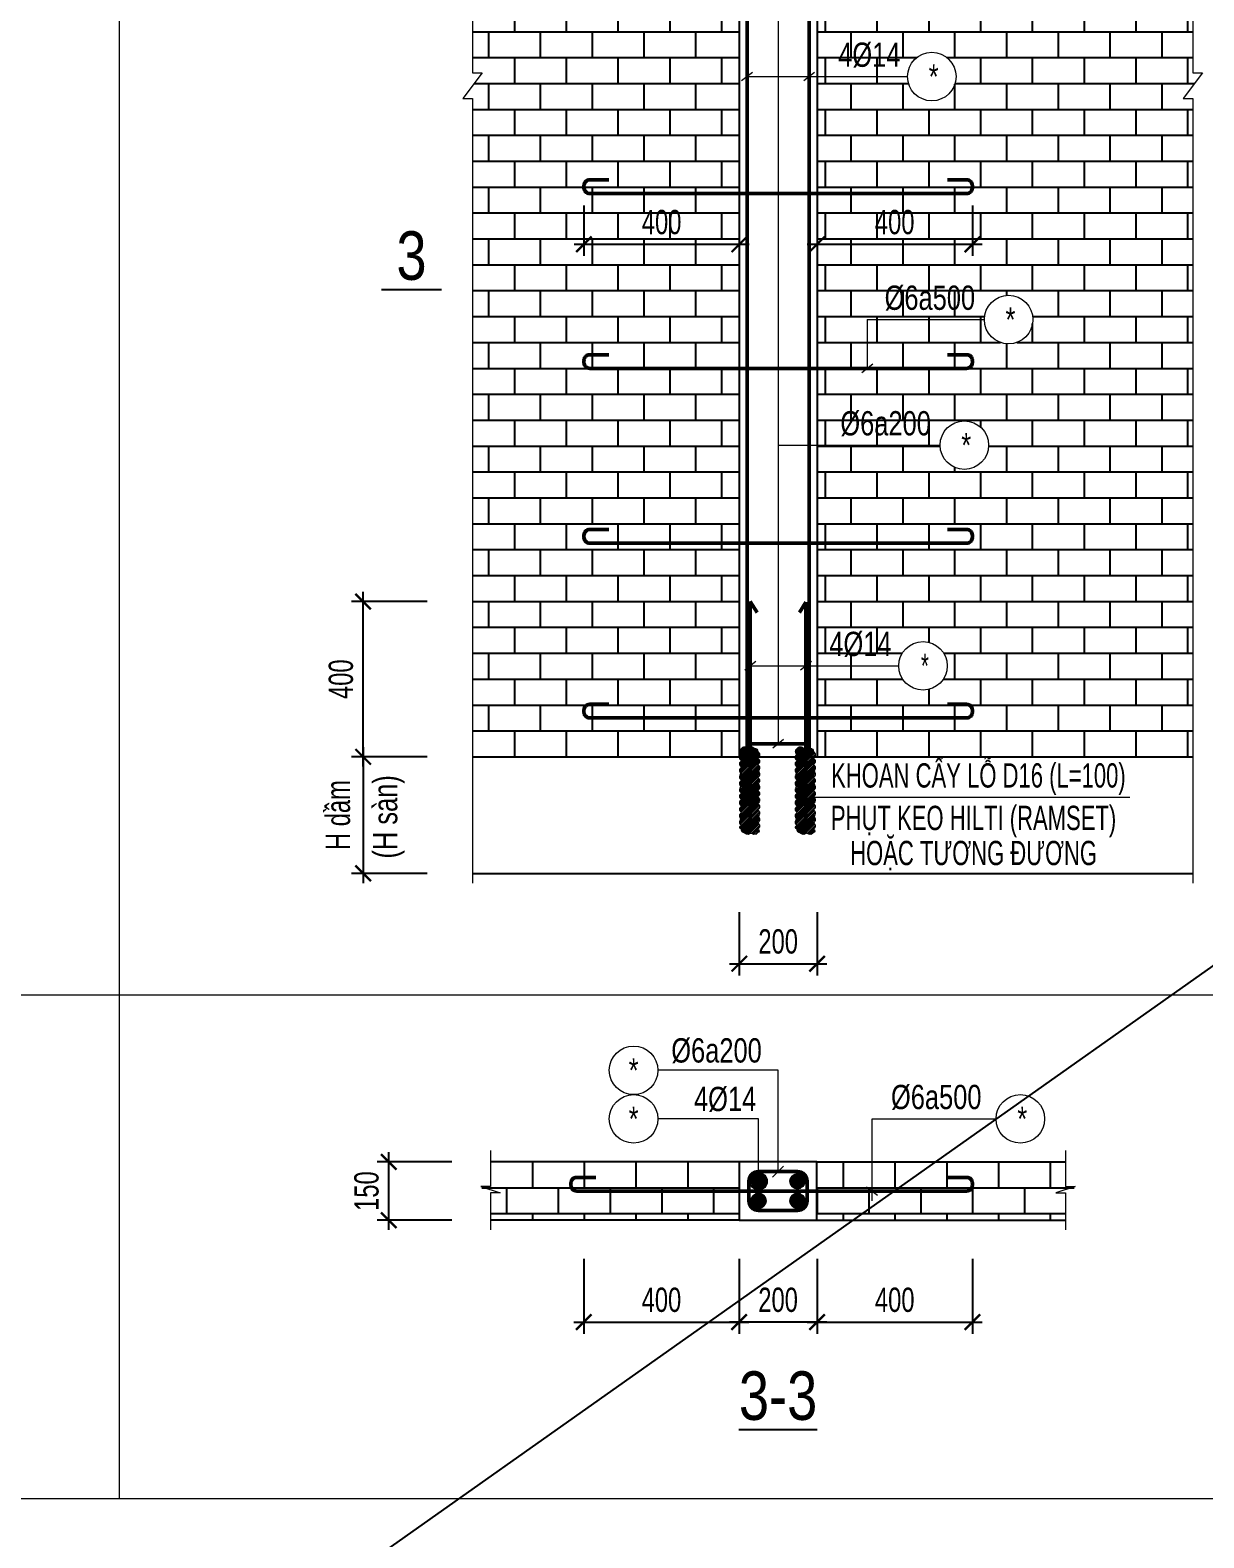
# Model space of a CAD drawing. Header units: millimetres. Extents: x 0 to 84100, y 0 to 158663.
# Drawn here: x 9594 to 12615, y 7455 to 11336 of the extents above; entities that cross this region are included whole.
import ezdxf
from ezdxf.enums import TextEntityAlignment as Align

# ---------------------------------------------------------------- set-up
doc = ezdxf.new("R2010")
doc.units = ezdxf.units.MM
doc.header["$LTSCALE"] = 800
doc.header["$MEASUREMENT"] = 0
doc.layers.get('DEFPOINTS').update_dxf_attribs({"color": 87})
for name, color, linetype in [('CDC.02.DIM', 1, 'Continuous'), ('CDC.03.BORDER', 3, 'Continuous'), ('CDC.06.TEXT', 2, 'Continuous'), ('CDC.10.HATCH', 9, 'Continuous'), ('KCS_STEEL_SNODE', 6, 'Continuous')]:
    doc.layers.add(name, color=color, linetype=linetype)
for name, color, linetype, lineweight in [('CDC.05.STEEL', 4, 'Continuous', 50), ('CDC.11.NOTE', 8, 'Continuous', 18), ('CDC.14.STEELNUM', 9, 'Continuous', 18), ('STEEL_NODE', 6, 'Continuous', 50)]:
    doc.layers.add(name, color=color, linetype=linetype, lineweight=lineweight)
doc.layers.add('KCS_Plotter', color=11, linetype='Continuous', plot=False)
doc.styles.add('KC_BIGTEXT', font='arial.ttf', dxfattribs={"width": 0.7})
doc.styles.add('KC_SMTEXT', font='arial.ttf', dxfattribs={"width": 0.7})
doc.styles.add('KCS_SMTEXT', font='arial.ttf', dxfattribs={"width": 0.7})
doc.dimstyles.new('KCS_DIM25', dxfattribs={"dimtxt": 62.5, "dimasz": 40, "dimexe": 30, "dimexo": 0, "dimgap": 25, "dimtad": 1, "dimdec": 0, "dimzin": 13, "dimdsep": 46, "dimtxsty": 'KCS_SMTEXT', "dimblk": 'ARCHTICK', "dimcen": 0, "dimdle": 25, "dimclrd": 1, "dimclre": 1, "dimclrt": 2, "dimadec": 0, "dimazin": 0, "dimtfac": 1, "dimtdec": 0, "dimtix": 1, "dimtmove": 2, "dimatfit": 3, "dimfxl": 1, "dimtolj": 1, "dimtzin": 13, "dimarcsym": 0})

# ---------------------------------------------------------------- blocks, each defined once
blk = doc.blocks.new('_ArchTick')
at = {"color": 0, "linetype": 'ByBlock', "const_width": 0.15}
blk.add_lwpolyline([(-0.5, -0.5), (0.5, 0.5)], dxfattribs=at)
blk = doc.blocks.new('*D597')
at = {"layer": 'CDC.02.DIM', "color": 1, "lineweight": -2, "ltscale": 0.5, "transparency": 16777216}
for p, q in [((11019.5, 10884.8), (11019.5, 10754.5)), ((11419.5, 10884.8), (11419.5, 10754.5)), ((10994.5, 10784.5), (11444.5, 10784.5))]:
    blk.add_line(p, q, dxfattribs=at)
at = {"layer": 'DEFPOINTS', "color": 0, "ltscale": 0.5, "transparency": 16777216}
for p in [(11019.5, 10884.8), (11419.5, 10884.8), (11419.5, 10784.5)]:
    blk.add_point(p, dxfattribs=at)
at = {"layer": 'CDC.02.DIM', "color": 1, "lineweight": -2, "ltscale": 0.5, "transparency": 16777216, "xscale": 40, "yscale": 40, "zscale": 40, "rotation": 180}
blk.add_blockref('_ArchTick', (11019.5, 10784.5), dxfattribs=at)
at = {"layer": 'CDC.02.DIM', "color": 1, "lineweight": -2, "ltscale": 0.5, "transparency": 16777216, "xscale": 40, "yscale": 40, "zscale": 40}
blk.add_blockref('_ArchTick', (11419.5, 10784.5), dxfattribs=at)
at = {"layer": 'CDC.02.DIM', "color": 2, "ltscale": 0.5, "transparency": 16777216, "insert": (11219.5, 10841.4), "char_height": 62.5, "attachment_point": 5, "style": 'KCS_SMTEXT'}
blk.add_mtext('\\A1;400', dxfattribs=at)
blk = doc.blocks.new('*D598')
at = {"layer": 'CDC.02.DIM', "color": 1, "lineweight": -2, "ltscale": 0.5, "transparency": 16777216}
for p, q in [((11619.5, 10884.8), (11619.5, 10754.5)), ((12019.5, 10884.8), (12019.5, 10754.5)), ((11594.5, 10784.5), (12044.5, 10784.5))]:
    blk.add_line(p, q, dxfattribs=at)
at = {"layer": 'DEFPOINTS', "color": 0, "ltscale": 0.5, "transparency": 16777216}
for p in [(11619.5, 10884.8), (12019.5, 10884.8), (12019.5, 10784.5)]:
    blk.add_point(p, dxfattribs=at)
at = {"layer": 'CDC.02.DIM', "color": 1, "lineweight": -2, "ltscale": 0.5, "transparency": 16777216, "xscale": 40, "yscale": 40, "zscale": 40, "rotation": 180}
blk.add_blockref('_ArchTick', (11619.5, 10784.5), dxfattribs=at)
at = {"layer": 'CDC.02.DIM', "color": 1, "lineweight": -2, "ltscale": 0.5, "transparency": 16777216, "xscale": 40, "yscale": 40, "zscale": 40}
blk.add_blockref('_ArchTick', (12019.5, 10784.5), dxfattribs=at)
at = {"layer": 'CDC.02.DIM', "color": 2, "ltscale": 0.5, "transparency": 16777216, "insert": (11819.5, 10841.4), "char_height": 62.5, "attachment_point": 5, "style": 'KCS_SMTEXT'}
blk.add_mtext('\\A1;400', dxfattribs=at)
blk = doc.blocks.new('*D599')
at = {"layer": 'CDC.02.DIM', "color": 1, "lineweight": -2, "ltscale": 0.5, "transparency": 16777216}
for p, q in [((10615.7, 9864.8), (10421, 9864.8)), ((10451, 9440.2), (10451, 9889.8)), ((10615.7, 9465.2), (10421, 9465.2))]:
    blk.add_line(p, q, dxfattribs=at)
at = {"layer": 'DEFPOINTS', "color": 0, "ltscale": 0.5, "transparency": 16777216}
for p in [(10451, 9864.8), (10615.7, 9864.8), (10615.7, 9465.2)]:
    blk.add_point(p, dxfattribs=at)
at = {"layer": 'CDC.02.DIM', "color": 1, "lineweight": -2, "ltscale": 0.5, "transparency": 16777216, "xscale": 40, "yscale": 40, "zscale": 40}
for p, rotation in [((10451, 9864.8), 90), ((10451, 9465.2), 270)]:
    blk.add_blockref('_ArchTick', p, dxfattribs=dict(at, rotation=rotation))
at = {"layer": 'CDC.02.DIM', "color": 2, "ltscale": 0.5, "transparency": 16777216, "insert": (10394, 9665), "char_height": 62.5, "attachment_point": 5, "rotation": 90, "style": 'KCS_SMTEXT'}
blk.add_mtext('\\A1;400', dxfattribs=at)
blk = doc.blocks.new('*D600')
at = {"layer": 'CDC.02.DIM', "color": 1, "lineweight": -2, "ltscale": 0.5, "transparency": 16777216}
for p, q in [((10451, 9490.2), (10451, 9140.2)), ((10615.7, 9465.2), (10421, 9465.2)), ((10615.7, 9165.2), (10421, 9165.2))]:
    blk.add_line(p, q, dxfattribs=at)
at = {"layer": 'DEFPOINTS', "color": 0, "ltscale": 0.5, "transparency": 16777216}
for p in [(10615.7, 9465.2), (10451, 9165.2), (10615.7, 9165.2)]:
    blk.add_point(p, dxfattribs=at)
at = {"layer": 'CDC.02.DIM', "color": 1, "lineweight": -2, "ltscale": 0.5, "transparency": 16777216, "xscale": 40, "yscale": 40, "zscale": 40}
for p, rotation in [((10451, 9465.2), 90), ((10451, 9165.2), 270)]:
    blk.add_blockref('_ArchTick', p, dxfattribs=dict(at, rotation=rotation))
at = {"layer": 'CDC.02.DIM', "color": 2, "ltscale": 0.5, "transparency": 16777216, "insert": (10386.5, 9315.2), "char_height": 62.5, "attachment_point": 5, "rotation": 90, "style": 'KCS_SMTEXT'}
blk.add_mtext('\\A1;H dầm', dxfattribs=at)
blk = doc.blocks.new('*D602')
at = {"layer": 'CDC.02.DIM', "color": 1, "lineweight": -2, "ltscale": 0.5, "transparency": 16777216}
for p, q in [((11419.5, 9065.2), (11419.5, 8902.7)), ((11619.5, 9065.2), (11619.5, 8902.7)), ((11394.5, 8932.7), (11644.5, 8932.7))]:
    blk.add_line(p, q, dxfattribs=at)
at = {"layer": 'DEFPOINTS', "color": 0, "ltscale": 0.5, "transparency": 16777216}
for p in [(11419.5, 9065.2), (11619.5, 9065.2), (11619.5, 8932.7)]:
    blk.add_point(p, dxfattribs=at)
at = {"layer": 'CDC.02.DIM', "color": 1, "lineweight": -2, "ltscale": 0.5, "transparency": 16777216, "xscale": 40, "yscale": 40, "zscale": 40, "rotation": 180}
blk.add_blockref('_ArchTick', (11419.5, 8932.7), dxfattribs=at)
at = {"layer": 'CDC.02.DIM', "color": 1, "lineweight": -2, "ltscale": 0.5, "transparency": 16777216, "xscale": 40, "yscale": 40, "zscale": 40}
blk.add_blockref('_ArchTick', (11619.5, 8932.7), dxfattribs=at)
at = {"layer": 'CDC.02.DIM', "color": 2, "ltscale": 0.5, "transparency": 16777216, "insert": (11519.5, 8989.6), "char_height": 62.5, "attachment_point": 5, "style": 'KCS_SMTEXT'}
blk.add_mtext('\\A1;200', dxfattribs=at)
blk = doc.blocks.new('KC_SNODE')
at = {"layer": 'STEEL_NODE'}
blk.add_hatch(color=256, dxfattribs=at).paths.add_polyline_path([(12.5, 0, 1), (-12.5, 0, 1)])
blk.add_circle((0, 0), 12.5, dxfattribs=at)
blk = doc.blocks.new('KC_SNODE_2')
at = {"layer": 'STEEL_NODE'}
blk.add_circle((0, 0), 12.5, dxfattribs=at)
blk = doc.blocks.new('*D604')
at = {"layer": 'CDC.02.DIM', "color": 1, "lineweight": -2, "ltscale": 0.5, "transparency": 16777216}
for p, q in [((11018.8, 8172.5), (11018.8, 7980.1)), ((11419.1, 8172.5), (11419.1, 7980.1)), ((10993.8, 8010.1), (11444.1, 8010.1))]:
    blk.add_line(p, q, dxfattribs=at)
at = {"layer": 'DEFPOINTS', "color": 0, "ltscale": 0.5, "transparency": 16777216}
for p in [(11018.8, 8172.5), (11419.1, 8172.5), (11419.1, 8010.1)]:
    blk.add_point(p, dxfattribs=at)
at = {"layer": 'CDC.02.DIM', "color": 1, "lineweight": -2, "ltscale": 0.5, "transparency": 16777216, "xscale": 40, "yscale": 40, "zscale": 40, "rotation": 180}
blk.add_blockref('_ArchTick', (11018.8, 8010.1), dxfattribs=at)
at = {"layer": 'CDC.02.DIM', "color": 1, "lineweight": -2, "ltscale": 0.5, "transparency": 16777216, "xscale": 40, "yscale": 40, "zscale": 40}
blk.add_blockref('_ArchTick', (11419.1, 8010.1), dxfattribs=at)
at = {"layer": 'CDC.02.DIM', "color": 2, "ltscale": 0.5, "transparency": 16777216, "insert": (11219, 8067.1), "char_height": 62.5, "attachment_point": 5, "style": 'KCS_SMTEXT'}
blk.add_mtext('\\A1;400', dxfattribs=at)
blk = doc.blocks.new('*D605')
at = {"layer": 'CDC.02.DIM', "color": 1, "lineweight": -2, "ltscale": 0.5, "transparency": 16777216}
for p, q in [((11419.1, 8172.5), (11419.1, 7980.1)), ((11619.5, 8172.5), (11619.5, 7980.1)), ((11644.5, 8010.1), (11394.1, 8010.1))]:
    blk.add_line(p, q, dxfattribs=at)
at = {"layer": 'DEFPOINTS', "color": 0, "ltscale": 0.5, "transparency": 16777216}
for p in [(11419.1, 8172.5), (11619.5, 8172.5), (11419.1, 8010.1)]:
    blk.add_point(p, dxfattribs=at)
at = {"layer": 'CDC.02.DIM', "color": 1, "lineweight": -2, "ltscale": 0.5, "transparency": 16777216, "xscale": 40, "yscale": 40, "zscale": 40}
for p, rotation in [((11419.1, 8010.1), 180.0000222781561), ((11619.5, 8010.1), 2.227815611988149e-05)]:
    blk.add_blockref('_ArchTick', p, dxfattribs=dict(at, rotation=rotation))
at = {"layer": 'CDC.02.DIM', "color": 2, "ltscale": 0.5, "transparency": 16777216, "insert": (11519.3, 8067.1), "char_height": 62.5, "attachment_point": 5, "rotation": 0, "style": 'KCS_SMTEXT'}
blk.add_mtext('\\A1;200', dxfattribs=at)
blk = doc.blocks.new('*D606')
at = {"layer": 'CDC.02.DIM', "color": 1, "lineweight": -2, "ltscale": 0.5, "transparency": 16777216}
for p, q in [((11619.5, 8172.5), (11619.5, 7980.1)), ((12019.8, 8172.5), (12019.8, 7980.1)), ((11594.5, 8010.1), (12044.8, 8010.1))]:
    blk.add_line(p, q, dxfattribs=at)
at = {"layer": 'DEFPOINTS', "color": 0, "ltscale": 0.5, "transparency": 16777216}
for p in [(11619.5, 8172.5), (12019.8, 8172.5), (12019.8, 8010.1)]:
    blk.add_point(p, dxfattribs=at)
at = {"layer": 'CDC.02.DIM', "color": 1, "lineweight": -2, "ltscale": 0.5, "transparency": 16777216, "xscale": 40, "yscale": 40, "zscale": 40, "rotation": 180}
blk.add_blockref('_ArchTick', (11619.5, 8010.1), dxfattribs=at)
at = {"layer": 'CDC.02.DIM', "color": 1, "lineweight": -2, "ltscale": 0.5, "transparency": 16777216, "xscale": 40, "yscale": 40, "zscale": 40}
blk.add_blockref('_ArchTick', (12019.8, 8010.1), dxfattribs=at)
at = {"layer": 'CDC.02.DIM', "color": 2, "ltscale": 0.5, "transparency": 16777216, "insert": (11819.6, 8067.1), "char_height": 62.5, "attachment_point": 5, "style": 'KCS_SMTEXT'}
blk.add_mtext('\\A1;400', dxfattribs=at)
blk = doc.blocks.new('*D607')
at = {"layer": 'CDC.02.DIM', "color": 1, "lineweight": -2, "ltscale": 0.5, "transparency": 16777216}
for p, q in [((10679.1, 8422.5), (10486.8, 8422.5)), ((10516.8, 8247.2), (10516.8, 8447.5)), ((10679.1, 8272.2), (10486.8, 8272.2))]:
    blk.add_line(p, q, dxfattribs=at)
at = {"layer": 'DEFPOINTS', "color": 0, "ltscale": 0.5, "transparency": 16777216}
for p in [(10516.8, 8422.5), (10679.1, 8422.5), (10679.1, 8272.2)]:
    blk.add_point(p, dxfattribs=at)
at = {"layer": 'CDC.02.DIM', "color": 1, "lineweight": -2, "ltscale": 0.5, "transparency": 16777216, "xscale": 40, "yscale": 40, "zscale": 40}
for p, rotation in [((10516.8, 8422.5), 90), ((10516.8, 8272.2), 270)]:
    blk.add_blockref('_ArchTick', p, dxfattribs=dict(at, rotation=rotation))
at = {"layer": 'CDC.02.DIM', "color": 2, "ltscale": 0.5, "transparency": 16777216, "insert": (10459.9, 8347.3), "char_height": 62.5, "attachment_point": 5, "rotation": 90, "style": 'KCS_SMTEXT'}
blk.add_mtext('\\A1;150', dxfattribs=at)

msp = doc.modelspace()

# ---------------------------------------------------------------- hatches: boundary and pattern name
at = {"layer": 'CDC.10.HATCH'}
h = msp.add_hatch(dxfattribs=at)
h.set_pattern_fill('AR-B816', color=256, scale=8.333333, style=0)
h.set_pattern_definition([(0, (10707.786, 9465.17), (0, 66.6667), []), (90, (10707.786, 9465.17), (-66.6667, 66.6667), [66.6667, -66.6667])])
h.paths.add_polyline_path([(11419.5, 11815.2), (11034.5, 11815.2, -0.466274), (11019.7, 11832.8, -0.043633), (11019.5, 11835.4), (11019.5, 11830.2, 0.414214), (11034.5, 11815.2), (11419.5, 11815.2), (11419.5, 12265.2), (11034.5, 12265.2, -0.466274), (11019.7, 12282.8, -0.043633), (11019.5, 12285.4), (11019.5, 12280.2, 0.414214), (11034.5, 12265.2), (11419.5, 12265.2), (11419.5, 12465.2), (10732.8, 12465.2), (10732.8, 11226.3), (10757.8, 11226.3), (10707.8, 11159.7), (10732.8, 11159.7), (10732.8, 9465.2), (11419.5, 9465.2), (11419.5, 9565.2), (11034.5, 9565.2, -0.466274), (11019.7, 9582.8, -0.043633), (11019.5, 9585.4), (11019.5, 9580.2, 0.414214), (11034.5, 9565.2), (11419.5, 9565.2), (11419.5, 10015.2), (11034.5, 10015.2, -0.466274), (11019.7, 10032.8, -0.043633), (11019.5, 10035.4), (11019.5, 10030.2, 0.414214), (11034.5, 10015.2), (11419.5, 10015.2), (11419.5, 10465.2), (11034.5, 10465.2, -0.466274), (11019.7, 10482.8, -0.043633), (11019.5, 10485.4), (11019.5, 10480.2, 0.414214), (11034.5, 10465.2), (11419.5, 10465.2), (11419.5, 11040.5), (11034.5, 11040.5, -0.466274), (11019.7, 11058.1, -0.043633), (11019.5, 11060.7), (11019.5, 11055.5, 0.414214), (11034.5, 11040.5), (11419.5, 11040.5), (11419.5, 11365.2), (11034.5, 11365.2, -0.466274), (11019.7, 11382.8, -0.043633), (11019.5, 11385.4), (11019.5, 11380.2, 0.414214), (11034.5, 11365.2), (11419.5, 11365.2)])
h.paths.add_polyline_path([(12587.1, 12465.2), (11619.5, 12465.2), (11619.5, 12361.9), (11829.9, 12361.9, -1), (11954.9, 12361.9, -1), (11829.9, 12361.9), (11619.5, 12361.9), (11619.5, 12265.2), (12004.5, 12265.2, 0.466274), (12019.2, 12282.8, 0.466274), (12004.5, 12300.4, -0.414214), (12019.5, 12285.4), (12019.5, 12280.2, -0.414214), (12004.5, 12265.2), (11619.5, 12265.2), (11619.5, 11815.2), (12004.5, 11815.2, 0.466274), (12019.2, 11832.8, 0.043633), (12019.5, 11835.4), (12019.5, 11830.2, -0.414214), (12004.5, 11815.2), (11619.5, 11815.2), (11619.5, 11365.2), (12004.5, 11365.2, 0.466274), (12019.2, 11382.8, 0.043633), (12019.5, 11385.4), (12019.5, 11380.2, -0.414214), (12004.5, 11365.2), (11619.5, 11365.2), (11619.5, 11216.3), (11852.5, 11216.3, -1), (11977.5, 11216.3, -1), (11852.5, 11216.3), (11619.5, 11216.3), (11619.5, 11040.5), (12004.5, 11040.5, 0.466274), (12019.2, 11058.1, 0.466274), (12004.5, 11075.7, -0.414214), (12019.5, 11060.7), (12019.5, 11055.5, -0.414214), (12004.5, 11040.5), (11619.5, 11040.5), (11619.5, 10465.2), (11749, 10465.2), (11749, 10590.7), (12050.3, 10590.7, -1), (12175.3, 10590.7, -1), (12050.3, 10590.7), (11749, 10590.7), (11749, 10465.2), (12004.5, 10465.2, 0.466274), (12019.2, 10482.8, 0.043633), (12019.5, 10485.4), (12019.5, 10480.2, -0.414214), (12004.5, 10465.2), (11619.5, 10465.2), (11619.5, 10267.5), (11936.4, 10267.5, -1), (12061.4, 10267.5, -1), (11936.4, 10267.5), (11619.5, 10267.5), (11619.5, 10015.2), (12004.5, 10015.2, 0.466274), (12019.2, 10032.8, 0.043633), (12019.5, 10035.4), (12019.5, 10030.2, -0.414214), (12004.5, 10015.2), (11619.5, 10015.2), (11619.5, 9699.4), (11829.9, 9699.4, -1), (11954.9, 9699.4, -1), (11829.9, 9699.4), (11619.5, 9699.4), (11619.5, 9565.2), (12004.5, 9565.2, 0.466274), (12019.2, 9582.8, 0.043633), (12019.5, 9585.4), (12019.5, 9580.2, -0.414214), (12004.5, 9565.2), (11619.5, 9565.2), (11619.5, 9465.2), (12587.1, 9465.2), (12587.1, 11159.7), (12562.1, 11159.7), (12612.1, 11226.3), (12587.1, 11226.3)])
h.paths.add_polyline_path([(11154.7, 10944.6), (11284.2, 10944.6), (11284.2, 10849.5), (11154.7, 10849.5)], flags=24)
h.paths.add_polyline_path([(11754.7, 10944.6), (11884.2, 10944.6), (11884.2, 10849.5), (11754.7, 10849.5)], flags=24)
h.paths.add_polyline_path([(11634.4, 12367.7), (11828.2, 12367.7), (11828.2, 12468.7), (11634.4, 12468.7)], flags=9)
h.paths.add_polyline_path([(11634.4, 9705.2), (11828.2, 9705.2), (11828.2, 9806.2), (11634.4, 9806.2)], flags=24)
h.paths.add_polyline_path([(11643.7, 10253.4), (11948.4, 10253.4), (11948.4, 10378.2), (11643.7, 10378.2)], flags=24)
h.paths.add_polyline_path([(11757.6, 10576.7), (12062.3, 10576.7), (12062.3, 10701.4), (11757.6, 10701.4)], flags=24)
h.paths.add_polyline_path([(11657.2, 11222.1), (11851, 11222.1), (11851, 11323), (11657.2, 11323)], flags=24)
h = msp.add_hatch(dxfattribs=at)
h.set_pattern_fill('ANSI31', color=256, scale=33.333333)
h.set_pattern_definition([(45, (-81877.425, 48026.5943), (-2.94627825, 2.94627825), [])])
h.paths.add_polyline_path([(11420.8, 9465.2, 0.290332), (11424.9, 9455.1, 0.520567), (11424.9, 9438.4, 0.520567), (11424.9, 9421.8, 0.520567), (11424.9, 9405.1, 0.520567), (11424.9, 9388.4, 0.520567), (11424.9, 9371.8, 0.520567), (11424.9, 9355.1, 0.520567), (11424.9, 9338.4, 0.520567), (11424.9, 9321.8, 0.520567), (11424.9, 9305.1, 0.520567), (11424.9, 9288.4, 0.892476), (11424.9, 9278.7, 0.520567), (11432.8, 9269.9, 0.520567), (11449.5, 9269.9, 0.520567), (11466.1, 9269.9, 0.928119), (11467.1, 9278.7, 0.520567), (11467.1, 9295.4, 0.520567), (11467.1, 9312, 0.520567), (11467.1, 9328.7, 0.520567), (11467.1, 9345.4, 0.520567), (11467.1, 9362, 0.520567), (11467.1, 9378.7, 0.520567), (11467.1, 9395.4, 0.520567), (11467.1, 9412, 0.520567), (11467.1, 9428.7, 0.520567), (11467.1, 9445.4, 0.520567), (11467.1, 9462, 0.106023), (11470, 9465.2)])
h.paths.add_polyline_path([(11439.5, 9488.8, 0.42631), (11424.9, 9486.6, 0.520567), (11424.9, 9471.8, 0.200007), (11420.8, 9465.2), (11439.5, 9465.2)])
h.paths.add_polyline_path([(11447.8, 9490.7, 0.189736), (11441.6, 9486.6, 0.077138), (11439.5, 9488.8), (11439.5, 9465.2), (11447.8, 9465.2)])
h.paths.add_polyline_path([(11467.1, 9478.7, 0.520567), (11458.3, 9486.6, 0.301092), (11447.8, 9490.7), (11447.8, 9465.2), (11470, 9465.2, 0.392861)])
h = msp.add_hatch(dxfattribs=at)
h.set_pattern_fill('ANSI31', color=256, scale=33.333333)
h.set_pattern_definition([(45, (-81734.1734, 48026.5943), (-2.94627825, 2.94627825), [])])
h.paths.add_polyline_path([(11564, 9465.2, 0.290332), (11568.2, 9455.1, 0.520567), (11568.2, 9438.4, 0.520567), (11568.2, 9421.8, 0.520567), (11568.2, 9405.1, 0.520567), (11568.2, 9388.4, 0.520567), (11568.2, 9371.8, 0.520567), (11568.2, 9355.1, 0.520567), (11568.2, 9338.4, 0.520567), (11568.2, 9321.8, 0.520567), (11568.2, 9305.1, 0.520567), (11568.2, 9288.4, 0.892476), (11568.2, 9278.7, 0.520567), (11576.1, 9269.9, 0.520567), (11592.7, 9269.9, 0.520567), (11609.4, 9269.9, 0.928119), (11610.3, 9278.7, 0.520567), (11610.3, 9295.4, 0.520567), (11610.3, 9312, 0.520567), (11610.3, 9328.7, 0.520567), (11610.3, 9345.4, 0.520567), (11610.3, 9362, 0.520567), (11610.3, 9378.7, 0.520567), (11610.3, 9395.4, 0.520567), (11610.3, 9412, 0.520567), (11610.3, 9428.7, 0.520567), (11610.3, 9445.4, 0.520567), (11610.3, 9462, 0.106023), (11613.2, 9465.2)])
h.paths.add_polyline_path([(11582.7, 9488.8, 0.42631), (11568.2, 9486.6, 0.520567), (11568.2, 9471.8, 0.200007), (11564, 9465.2), (11582.7, 9465.2)])
h.paths.add_polyline_path([(11591.1, 9490.7, 0.189736), (11584.9, 9486.6, 0.077138), (11582.7, 9488.8), (11582.7, 9465.2), (11591.1, 9465.2)])
h.paths.add_polyline_path([(11610.3, 9478.7, 0.520567), (11601.5, 9486.6, 0.301092), (11591.1, 9490.7), (11591.1, 9465.2), (11613.2, 9465.2, 0.392861)])
h = msp.add_hatch(dxfattribs=at)
h.set_pattern_fill('AR-B816', color=256, scale=8.333333, style=0)
h.set_pattern_definition([(0, (10754.14, 8222.485), (0, 66.6667), []), (90, (10754.14, 8222.485), (-66.6667, 66.6667), [66.6667, -66.6667])])
h.paths.add_polyline_path([(11761.4, 8422.5), (11619.1, 8422.5), (11619.1, 8322.5), (11761.4, 8322.5)])
h.paths.add_polyline_path([(10779.1, 8272.5), (11419.1, 8272.5), (11419.1, 8422.5), (10779.1, 8422.5), (10779.1, 8359.1), (10754.1, 8359.1), (10804.1, 8292.4), (10779.1, 8292.4)])
h.paths.add_polyline_path([(11619.1, 8272.5), (12259.1, 8272.5), (12259.1, 8292.4), (12234.1, 8292.4), (12284.1, 8359.1), (12259.1, 8359.1), (12259.1, 8422.5), (11761.4, 8422.5), (11761.4, 8322.5), (11619.1, 8322.5)])

# ---------------------------------------------------------------- linework, layer by layer
at = {"layer": 'CDC.03.BORDER'}
for p, q in [((11419.5, 12465.2), (11419.5, 9465.2)), ((11619.5, 12465.2), (11619.5, 9465.2)), ((10732.8, 9465.2), (12587.1, 9465.2)), ((10732.8, 9165.2), (12587.1, 9165.2))]:
    msp.add_line(p, q, dxfattribs=at)
at = {"layer": 'CDC.03.BORDER', "linetype": 'Continuous', "ltscale": 0.03}
for points in [[(11419.1, 8422.5), (10779.1, 8422.5)], [(11619.1, 8422.5), (12259.1, 8422.5)], [(11419.1, 8272.5), (10779.1, 8272.5)], [(11619.1, 8272.5), (12259.1, 8272.5)]]:
    msp.add_lwpolyline(points, dxfattribs=at)
msp.add_lwpolyline([(11419.1, 8272.5), (11619.1, 8272.5), (11619.1, 8422.5), (11419.1, 8422.5)], close=True, dxfattribs=at)
at = {"layer": 'CDC.05.STEEL'}
for p, q in [((11447.8, 9283.2), (11447.8, 9864.8)), ((11447.8, 9864.8), (11465.8, 9836.7)), ((11591.1, 9863.2), (11574.2, 9836.7)), ((11591.1, 9283.2), (11591.1, 9863.2))]:
    msp.add_line(p, q, dxfattribs=at)
at = {"layer": 'CDC.05.STEEL', "color": 4}
msp.add_line((11439.5, 9498.5), (11599.5, 9498.5), dxfattribs=at)
at = {"layer": 'CDC.05.STEEL'}
for points in [[(11439.5, 12465.2), (11439.5, 9465.2)], [(11599.5, 12465.2), (11599.5, 9465.2)]]:
    msp.add_lwpolyline(points, dxfattribs=at)
for points in [[(11083.8, 10950.4), (11034.5, 10950.4, 0.414214), (11019.5, 10935.4), (11019.5, 10930.2, 0.414214), (11034.5, 10915.2), (12004.5, 10915.2, 0.414214), (12019.5, 10930.2), (12019.5, 10935.4, 0.414214), (12004.5, 10950.4), (11955.1, 10950.4)], [(11083.8, 10500.4), (11034.5, 10500.4, 0.414214), (11019.5, 10485.4), (11019.5, 10480.2, 0.414214), (11034.5, 10465.2), (12004.5, 10465.2, 0.414214), (12019.5, 10480.2), (12019.5, 10485.4, 0.414214), (12004.5, 10500.4), (11955.1, 10500.4)], [(11083.8, 10050.4), (11034.5, 10050.4, 0.414214), (11019.5, 10035.4), (11019.5, 10030.2, 0.414214), (11034.5, 10015.2), (12004.5, 10015.2, 0.414214), (12019.5, 10030.2), (12019.5, 10035.4, 0.414214), (12004.5, 10050.4), (11955.1, 10050.4)], [(11083.8, 9600.4), (11034.5, 9600.4, 0.414214), (11019.5, 9585.4), (11019.5, 9580.2, 0.414214), (11034.5, 9565.2), (12004.5, 9565.2, 0.414214), (12019.5, 9580.2), (12019.5, 9585.4, 0.414214), (12004.5, 9600.4), (11955.1, 9600.4)], [(11050.4, 8382.7), (11001, 8382.7, 0.414214), (10986, 8367.7), (10986, 8362.5, 0.414214), (11001, 8347.5), (12004.5, 8347.5, 0.414214), (12019.5, 8362.5), (12019.5, 8367.7, 0.414214), (12004.5, 8382.7), (11955.1, 8382.7)]]:
    msp.add_lwpolyline(points, format="xyb", dxfattribs=at)
msp.add_lwpolyline([(11469.1, 8297.5), (11569.1, 8297.5, 0.414214), (11594.1, 8322.5), (11594.1, 8372.5, 0.414214), (11569.1, 8397.5), (11469.1, 8397.5, 0.414214), (11444.1, 8372.5), (11444.1, 8322.5, 0.414214)], format="xyb", close=True, dxfattribs=at)
at = {"layer": 'CDC.11.NOTE', "color": 2}
for p, q in [((9823, 13795.8), (9823, 7554.7)), ((16923, 7554.7), (2323, 7554.7))]:
    msp.add_line(p, q, dxfattribs=at)
at = {"layer": 'CDC.11.NOTE'}
for p, q in [((11519.5, 12431.8), (11519.5, 9498.5)), ((11439.5, 11216.3), (11852.5, 11216.3)), ((11749, 10590.7), (12050.3, 10590.7)), ((11749, 10590.7), (11749, 10465)), ((11519.5, 10267.5), (11936.4, 10267.5)), ((11447.8, 9699.4), (11829.9, 9699.4)), ((11612.8, 9361), (12424.6, 9361))]:
    msp.add_line(p, q, dxfattribs=at)
at = {"layer": 'CDC.11.NOTE', "color": 3}
for p, q in [((11453.3, 11227.1), (11425.2, 11205.2)), ((11613.3, 11227.1), (11585.2, 11205.2)), ((11762.9, 10476), (11734.8, 10454.1)), ((11461.9, 9710.4), (11433.8, 9688.5)), ((11605.1, 9710.4), (11577, 9688.5)), ((11533.5, 9509.4), (11505.4, 9487.6)), ((11505.1, 8383.4), (11533.2, 8411.5)), ((11747.3, 8358.4), (11775.4, 8336.5))]:
    msp.add_line(p, q, dxfattribs=at)
at = {"layer": 'CDC.11.NOTE'}
for points in [[(10732.8, 12790.2), (10732.8, 11226.3), (10757.8, 11226.3), (10707.8, 11159.7), (10732.8, 11159.7), (10732.8, 9140.2)], [(12587.1, 12790.2), (12587.1, 11226.3), (12612.1, 11226.3), (12562.1, 11159.7), (12587.1, 11159.7), (12587.1, 9140.2)], [(11519.1, 8397.5), (11519.1, 8658.2), (11209.8, 8658.2)], [(11469.1, 8394.8), (11469.1, 8533.2), (11209.8, 8533.2)], [(11761.4, 8322.5), (11761.4, 8533.2), (12080.5, 8533.2)], [(10779.1, 8451.8), (10779.1, 8359.1), (10754.1, 8359.1), (10804.1, 8342.4), (10779.1, 8342.4), (10779.1, 8247.5)], [(12259.1, 8451.8), (12259.1, 8359.1), (12284.1, 8359.1), (12234.1, 8342.4), (12259.1, 8342.4), (12259.1, 8247.5)]]:
    msp.add_lwpolyline(points, dxfattribs=at)
for points in [[(11424.9, 9486.6, -0.520567), (11441.6, 9486.6, -0.520567), (11458.3, 9486.6, -0.520567), (11467.1, 9478.7, -0.520567), (11467.1, 9462, -0.520567), (11467.1, 9445.4, -0.520567), (11467.1, 9428.7, -0.520567), (11467.1, 9412, -0.520567), (11467.1, 9395.4, -0.520567), (11467.1, 9378.7, -0.520567), (11467.1, 9362, -0.520567), (11467.1, 9345.4, -0.520567), (11467.1, 9328.7, -0.520567), (11467.1, 9312, -0.520567), (11467.1, 9295.4, -0.520567), (11467.1, 9278.7, -0.928119), (11466.1, 9269.9, -0.520567), (11449.5, 9269.9, -0.520567), (11432.8, 9269.9, -0.520567), (11424.9, 9278.7, -0.892476), (11424.9, 9288.4, -0.520567), (11424.9, 9305.1, -0.520567), (11424.9, 9321.8, -0.520567), (11424.9, 9338.4, -0.520567), (11424.9, 9355.1, -0.520567), (11424.9, 9371.8, -0.520567), (11424.9, 9388.4, -0.520567), (11424.9, 9405.1, -0.520567), (11424.9, 9421.8, -0.520567), (11424.9, 9438.4, -0.520567), (11424.9, 9455.1, -0.520567), (11424.9, 9471.8, -0.520567)], [(11568.2, 9486.6, -0.520567), (11584.9, 9486.6, -0.520567), (11601.5, 9486.6, -0.520567), (11610.3, 9478.7, -0.520567), (11610.3, 9462, -0.520567), (11610.3, 9445.4, -0.520567), (11610.3, 9428.7, -0.520567), (11610.3, 9412, -0.520567), (11610.3, 9395.4, -0.520567), (11610.3, 9378.7, -0.520567), (11610.3, 9362, -0.520567), (11610.3, 9345.4, -0.520567), (11610.3, 9328.7, -0.520567), (11610.3, 9312, -0.520567), (11610.3, 9295.4, -0.520567), (11610.3, 9278.7, -0.928119), (11609.4, 9269.9, -0.520567), (11592.7, 9269.9, -0.520567), (11576.1, 9269.9, -0.520567), (11568.2, 9278.7, -0.892476), (11568.2, 9288.4, -0.520567), (11568.2, 9305.1, -0.520567), (11568.2, 9321.8, -0.520567), (11568.2, 9338.4, -0.520567), (11568.2, 9355.1, -0.520567), (11568.2, 9371.8, -0.520567), (11568.2, 9388.4, -0.520567), (11568.2, 9405.1, -0.520567), (11568.2, 9421.8, -0.520567), (11568.2, 9438.4, -0.520567), (11568.2, 9455.1, -0.520567), (11568.2, 9471.8, -0.520567)]]:
    msp.add_lwpolyline(points, format="xyb", close=True, dxfattribs=at)
at = {"layer": 'CDC.11.NOTE', "color": 2}
msp.add_lwpolyline([(2323, 8852.2), (16923, 8852.2)], dxfattribs=at)
at = {"layer": 'CDC.11.NOTE'}
msp.add_circle((11469.1, 8372.5), 22.3, dxfattribs=at)
at = {"layer": 'CDC.14.STEELNUM'}
for centre in [(11915, 11216.3), (12112.8, 10590.7), (11998.9, 10267.5), (11892.4, 9699.4), (11147.3, 8658.2), (11147.3, 8533.2), (12143, 8533.2)]:
    msp.add_circle(centre, 62.5, dxfattribs=at)
at = {"layer": 'KCS_Plotter'}
msp.add_line((0, 0), (21025, 14850), dxfattribs=at)

# ---------------------------------------------------------------- block references
at = {"layer": 'KCS_STEEL_SNODE', "yscale": 1.333333333488554}
for p, xscale, zscale, rotation in [((11469.1, 8372.5), -1.333333333488554, 1.333333333333333, 90), ((11569.1, 8372.5), 1.333333333488554, 1.333333333488554, 270), ((11469.1, 8322.5), 1.333333333488554, 1.333333333488554, 90), ((11569.1, 8322.5), -1.333333333488554, 1.333333333333333, 270)]:
    msp.add_blockref('KC_SNODE_2', p, dxfattribs=dict(at, xscale=xscale, zscale=zscale, rotation=rotation))
at = {"layer": 'STEEL_NODE', "yscale": 1.333333333488554}
for p, xscale, zscale, rotation in [((11469.1, 8372.5), 1.333333333488554, 1.333333333488554, 90), ((11569.1, 8372.5), -1.333333333488554, 1.333333333333333, 270), ((11469.1, 8322.5), -1.333333333488554, 1.333333333333333, 90), ((11569.1, 8322.5), 1.333333333488554, 1.333333333488554, 270)]:
    msp.add_blockref('KC_SNODE', p, dxfattribs=dict(at, xscale=xscale, zscale=zscale, rotation=rotation))

# ---------------------------------------------------------------- texts
at = {"layer": 'CDC.06.TEXT', "style": 'KC_SMTEXT'}
for s, width, p in [('4%%C14', 0.75, (11754.1, 11241.4)), ('%%C6a500', 0.75, (11910, 10615.8)), ('%%C6a200', 0.75, (11796.1, 10292.6)), ('4%%C14', 0.75, (11731.3, 9724.6)), ('KHOAN CẤY LỖ D16 (L=100)', 0.65, (12035, 9386.1)), ('PHỤT KEO HILTI (RAMSET)', 0.65, (12022.6, 9276.7)), ('HOẶC TƯƠNG ĐƯƠNG', 0.65, (12022.6, 9186.4)), ('%%C6a200', 0.75, (11360.8, 8678.2)), ('4%%C14', 0.75, (11382.9, 8553.2)), ('%%C6a500', 0.75, (11926.5, 8558.3))]:
    msp.add_text(s, height=62.5, dxfattribs=dict(at, width=width)).set_placement(p, align=Align.CENTER)
at = {"layer": 'CDC.06.TEXT', "color": 4, "style": 'KC_BIGTEXT', "width": 0.8}
for s, p in [('%%U 3 ', (10575.5, 10755.6)), ('%%U3-3', (11519.3, 7820.8, 0))]:
    msp.add_text(s, height=125, dxfattribs=at).set_placement(p, align=Align.MIDDLE)
at = {"layer": 'CDC.06.TEXT', "style": 'KC_SMTEXT', "width": 0.75}
msp.add_text('(H sàn)', height=62.5, rotation=90, dxfattribs=at).set_placement((10538.9, 9310.6), align=Align.CENTER)
at = {"layer": 'CDC.14.STEELNUM', "color": 2, "style": 'KC_SMTEXT'}
for width, p in [(0.75, (11919.8, 11216.3)), (0.75, (12117.6, 10590.7)), (0.75, (12003.7, 10267.5)), (0.6, (11897.3, 9699.4)), (0.75, (11147.3, 8658.2)), (0.75, (11147.3, 8533.2)), (0.75, (12147.9, 8533.2))]:
    msp.add_text('*', height=62.5, dxfattribs=dict(at, width=width)).set_placement(p, align=Align.MIDDLE_CENTER)

# ---------------------------------------------------------------- dimensions: what is measured, and where the dimension line sits
at = {"layer": 'CDC.02.DIM', "ltscale": 0.5}
for base, p1, p2, picture, middle in [((11419.5, 10784.5), (11019.5, 10884.8), (11419.5, 10884.8), '*D597', (11219.5, 10841.4)), ((12019.5, 10784.5), (11619.5, 10884.8), (12019.5, 10884.8), '*D598', (11819.5, 10841.4)), ((11619.5, 8932.7), (11419.5, 9065.2), (11619.5, 9065.2), '*D602', (11519.5, 8989.6))]:
    dim = msp.add_linear_dim(base=base, p1=p1, p2=p2, dimstyle='KCS_DIM25', dxfattribs=at)
    dim.commit()
    dim.dimension.update_dxf_attribs({"geometry": picture, "text_midpoint": middle})
for base, p1, p2, angle, picture, middle in [((10451, 9864.8), (10615.7, 9465.2), (10615.7, 9864.8), 90, '*D599', (10394, 9665)), ((10516.8, 8422.5), (10679.1, 8272.2), (10679.1, 8422.5), 90, '*D607', (10459.9, 8347.3)), ((11419.1, 8010.1), (11018.8, 8172.5), (11419.1, 8172.5), 360, '*D604', (11219, 8067.1)), ((11419.1, 8010.1), (11619.5, 8172.5), (11419.1, 8172.5), 180, '*D605', (11519.3, 8067.1)), ((12019.8, 8010.1), (11619.5, 8172.5), (12019.8, 8172.5), 360, '*D606', (11819.6, 8067.1))]:
    dim = msp.add_linear_dim(base=base, p1=p1, p2=p2, angle=angle, dimstyle='KCS_DIM25', dxfattribs=at)
    dim.commit()
    dim.dimension.update_dxf_attribs({"geometry": picture, "text_midpoint": middle})
dim = msp.add_linear_dim(base=(10451, 9165.2), p1=(10615.7, 9465.2), p2=(10615.7, 9165.2), angle=90, text='H dầm', dimstyle='KCS_DIM25', dxfattribs=at)
dim.commit()
dim.dimension.update_dxf_attribs({"geometry": '*D600', "text_midpoint": (10386.5, 9315.2)})

doc.saveas('drawing.dxf')
